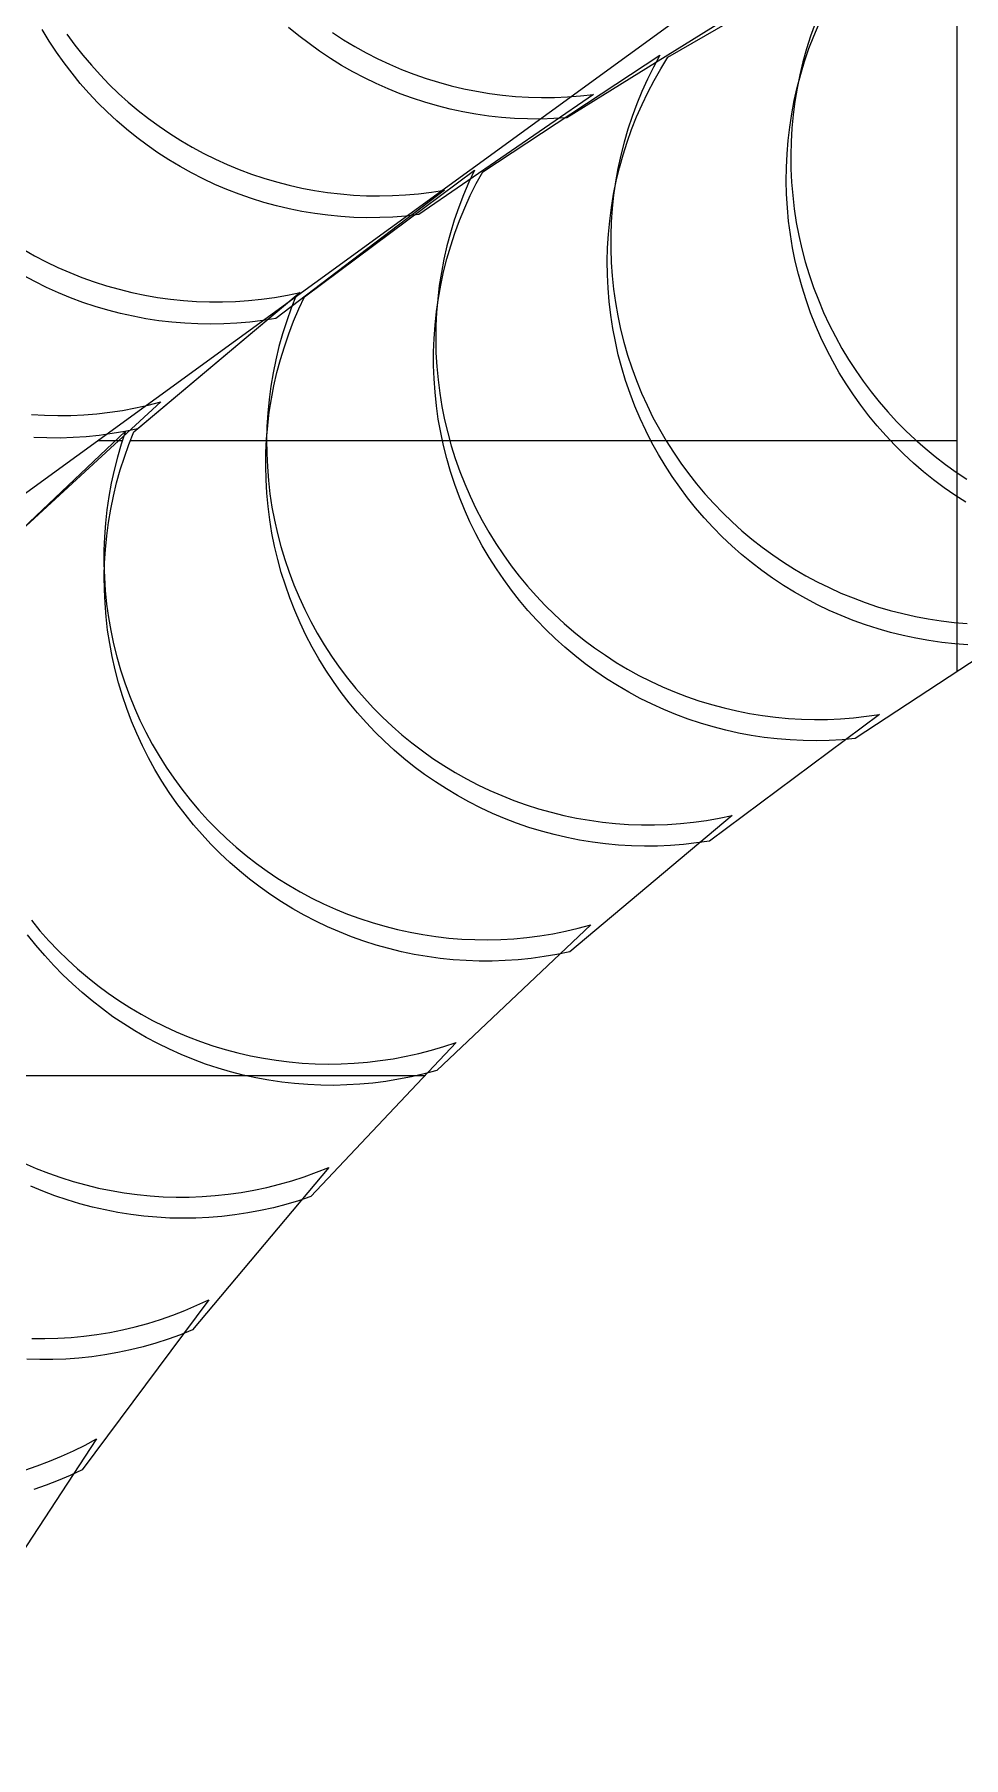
# Model space of a CAD drawing. Header units: metres. Extents: x -10.4 to 10.4, y -10.4 to 10.4.
# Drawn here: x -5.914 to -3.722, y 3.633 to 7.696 of the extents above; entities that cross this region are included whole.
import ezdxf

# ---------------------------------------------------------------- set-up
doc = ezdxf.new("R2010")
doc.units = ezdxf.units.M
for name, color, linetype in [('OBSERVED_CIRCULAR_SCAN', 3, 'Continuous'), ('SCAN_FOOTPRINTS', 5, 'Continuous'), ('TANK_BOUNDARY', 7, 'Continuous')]:
    doc.layers.add(name, color=color, linetype=linetype)

msp = doc.modelspace()

# ---------------------------------------------------------------- linework, layer by layer
at = {"layer": 'OBSERVED_CIRCULAR_SCAN'}
for p, q in [((-2.872, 8.8392), (-7.5191, 5.4629)), ((-3.7364, 6.1937), (-3.7364, 8.2112)), ((-5.7064, 6.7376), (-5.7646, 6.7376)), ((-3.7364, 6.7376), (-5.6876, 6.7376)), ((-4.993, 5.2403), (-7.0887, 5.2403))]:
    msp.add_line(p, q, dxfattribs=at)
at = {"layer": 'SCAN_FOOTPRINTS'}
for points in [[(-3.7116, 6.2568), (-3.7423, 6.259), (-3.773, 6.2623), (-3.8035, 6.2666), (-3.8338, 6.272), (-3.8639, 6.2784), (-3.8938, 6.2858), (-3.9234, 6.2942), (-3.9527, 6.3036), (-3.9817, 6.3141), (-4.0103, 6.3255), (-4.0385, 6.3379), (-4.0662, 6.3512), (-4.0935, 6.3655), (-4.1203, 6.3807), (-4.1465, 6.3969), (-4.1722, 6.4139), (-4.1972, 6.4318), (-4.2217, 6.4505), (-4.2455, 6.47), (-4.2686, 6.4904), (-4.291, 6.5115), (-4.3126, 6.5334), (-4.3335, 6.556), (-4.3537, 6.5793), (-4.373, 6.6033), (-4.3914, 6.628), (-4.4091, 6.6532), (-4.4258, 6.6791), (-4.4416, 6.7055), (-4.4571, 6.7333), (-4.4715, 6.7616), (-4.4849, 6.7904), (-4.4972, 6.8197), (-4.5086, 6.8494), (-4.5189, 6.8795), (-4.5281, 6.9099), (-4.5362, 6.9406), (-4.5432, 6.9716), (-4.5492, 7.0028), (-4.554, 7.0343), (-4.5577, 7.0658), (-4.5604, 7.0975), (-4.5618, 7.1293), (-4.5622, 7.161), (-4.5614, 7.1928), (-4.5596, 7.2246), (-4.5566, 7.2562), (-4.5525, 7.2877), (-4.5472, 7.3191), (-4.5409, 7.3502), (-4.5335, 7.3811), (-4.525, 7.4118), (-4.5154, 7.4421), (-4.5047, 7.472), (-4.493, 7.5016), (-4.4803, 7.5307), (-4.4665, 7.5593), (-4.4518, 7.5875), (-4.436, 7.6151), (-4.4193, 7.6421), (-3.9863, 7.8921)], [(-4.2328, 7.7627), (-4.6577, 7.4992), (-4.6577, 7.4992), (-4.6885, 7.4973), (-4.7193, 7.4964), (-4.7501, 7.4966), (-4.7808, 7.4979), (-4.8115, 7.5002), (-4.8421, 7.5035), (-4.8726, 7.5079), (-4.9029, 7.5133), (-4.933, 7.5198), (-4.9629, 7.5273), (-4.9925, 7.5358), (-5.0218, 7.5453), (-5.0507, 7.5558), (-5.0793, 7.5673), (-5.1074, 7.5798), (-5.1352, 7.5932), (-5.1624, 7.6076), (-5.1891, 7.6229), (-5.2153, 7.6391), (-5.2409, 7.6562), (-5.266, 7.6741), (-5.2903, 7.6929), (-5.3141, 7.7125)], [(-3.7165, 6.5928), (-3.7423, 6.6095), (-3.7675, 6.6271), (-3.7922, 6.6456), (-3.8162, 6.6649), (-3.8395, 6.685), (-3.8621, 6.7059), (-3.884, 6.7276), (-3.9051, 6.75), (-3.9255, 6.7731), (-3.945, 6.7969), (-3.9637, 6.8214), (-3.9816, 6.8464), (-3.9986, 6.8721), (-4.0147, 6.8983), (-4.03, 6.9251), (-4.0442, 6.9524), (-4.058, 6.981), (-4.0707, 7.0102), (-4.0825, 7.0397), (-4.0931, 7.0697), (-4.1027, 7.1), (-4.1112, 7.1306), (-4.1186, 7.1615), (-4.125, 7.1926), (-4.1302, 7.224), (-4.1343, 7.2555), (-4.1373, 7.2872), (-4.1392, 7.3189), (-4.14, 7.3507), (-4.1396, 7.3824), (-4.1381, 7.4142), (-4.1355, 7.4459), (-4.1318, 7.4774), (-4.1269, 7.5089), (-4.121, 7.5401), (-4.114, 7.5711), (-4.1058, 7.6018), (-4.0966, 7.6322), (-4.0864, 7.6623), (-4.075, 7.692), (-4.0626, 7.7213)], [(-4.0717, 7.722), (-4.0824, 7.6921), (-4.0919, 7.6618), (-4.1005, 7.6311), (-4.1079, 7.6002), (-4.1142, 7.5691), (-4.1194, 7.5377), (-4.1236, 7.5062), (-4.1266, 7.4746), (-4.1284, 7.4428), (-4.1292, 7.411), (-4.1288, 7.3793), (-4.1273, 7.3475), (-4.1247, 7.3158), (-4.121, 7.2843), (-4.1162, 7.2528), (-4.1102, 7.2216), (-4.1032, 7.1906), (-4.0951, 7.1599), (-4.0858, 7.1295), (-4.0756, 7.0994), (-4.0642, 7.0697), (-4.0519, 7.0404), (-4.0385, 7.0116), (-4.024, 6.9833), (-4.0086, 6.9555), (-3.9928, 6.9291), (-3.976, 6.9032), (-3.9584, 6.878), (-3.9399, 6.8533), (-3.9206, 6.8293), (-3.9005, 6.806), (-3.8796, 6.7834), (-3.858, 6.7615), (-3.8356, 6.7404), (-3.8125, 6.72), (-3.7887, 6.7005), (-3.7642, 6.6818), (-3.7392, 6.6639), (-3.7135, 6.6469)], [(-5.8373, 7.6965), (-5.8185, 7.6708), (-5.7995, 7.6466), (-5.7796, 7.6231), (-5.759, 7.6002), (-5.7376, 7.5781), (-5.7154, 7.5568), (-5.6925, 7.5361), (-5.669, 7.5163), (-5.6447, 7.4973), (-5.6198, 7.4792), (-5.5944, 7.4619), (-5.5683, 7.4455), (-5.5417, 7.43), (-5.5146, 7.4154), (-5.487, 7.4018), (-5.4589, 7.3891), (-5.4305, 7.3773), (-5.4016, 7.3666), (-5.3724, 7.3568), (-5.3429, 7.3481), (-5.3131, 7.3403), (-5.283, 7.3336), (-5.2527, 7.3279), (-5.2223, 7.3233), (-5.1917, 7.3197), (-5.161, 7.3171), (-5.1303, 7.3156), (-5.0995, 7.3152), (-5.0687, 7.3158), (-5.038, 7.3175), (-5.0073, 7.3202), (-4.9767, 7.3239), (-4.9463, 7.3287), (-5.3445, 7.0263), (-5.3445, 7.0263), (-5.3749, 7.0215), (-5.4055, 7.0177), (-5.4361, 7.015), (-5.4669, 7.0134), (-5.4977, 7.0128), (-5.5285, 7.0132), (-5.5592, 7.0147), (-5.5899, 7.0173), (-5.6205, 7.0209), (-5.6509, 7.0255), (-5.6812, 7.0312), (-5.7112, 7.0379), (-5.741, 7.0456), (-5.7706, 7.0544), (-5.7998, 7.0641), (-5.8286, 7.0749), (-5.8571, 7.0866), (-5.8851, 7.0993), (-5.9127, 7.113), (-5.9399, 7.1276)], [(-5.2105, 7.7002), (-5.1846, 7.6834), (-5.1582, 7.6676), (-5.1313, 7.6526), (-5.1039, 7.6386), (-5.076, 7.6255), (-5.0477, 7.6134), (-5.019, 7.6023), (-4.9899, 7.5922), (-4.9605, 7.583), (-4.9308, 7.5749), (-4.9008, 7.5678), (-4.8706, 7.5617), (-4.8403, 7.5567), (-4.8097, 7.5527), (-4.7791, 7.5497), (-4.7483, 7.5478), (-4.7176, 7.547), (-4.6868, 7.5472), (-4.656, 7.5485), (-4.6253, 7.5508), (-4.5947, 7.5541), (-5.0067, 7.2709), (-5.0067, 7.2709), (-5.0373, 7.2675), (-5.068, 7.2652), (-5.0988, 7.2639), (-5.1296, 7.2637), (-5.1604, 7.2646), (-5.1911, 7.2665), (-5.2217, 7.2694), (-5.2523, 7.2734), (-5.2826, 7.2785), (-5.3128, 7.2845), (-5.3428, 7.2916), (-5.3725, 7.2998), (-5.4019, 7.3089), (-5.431, 7.319), (-5.4597, 7.3302), (-5.488, 7.3423), (-5.5159, 7.3553), (-5.5433, 7.3693), (-5.5702, 7.3843), (-5.5966, 7.4001), (-5.6225, 7.4169), (-5.6477, 7.4345), (-5.6724, 7.453), (-5.6964, 7.4723), (-5.7197, 7.4924), (-5.7423, 7.5133), (-5.7642, 7.5349), (-5.7853, 7.5573), (-5.8057, 7.5804), (-5.8252, 7.6042), (-5.8439, 7.6287), (-5.8618, 7.6538), (-5.8794, 7.6803), (-5.896, 7.7074)], [(-3.5592, 6.3102), (-3.977, 6.0355), (-3.977, 6.0355), (-4.0076, 6.0327), (-4.0384, 6.0311), (-4.0692, 6.0304), (-4.0999, 6.0309), (-4.1307, 6.0323), (-4.1614, 6.0349), (-4.192, 6.0384), (-4.2224, 6.0431), (-4.2527, 6.0487), (-4.2827, 6.0554), (-4.3126, 6.0631), (-4.3421, 6.0719), (-4.3713, 6.0816), (-4.4002, 6.0924), (-4.4286, 6.1041), (-4.4567, 6.1167), (-4.4843, 6.1304), (-4.5114, 6.1449), (-4.538, 6.1604), (-4.5641, 6.1768), (-4.5896, 6.1941), (-4.6145, 6.2122), (-4.6387, 6.2312), (-4.6623, 6.251), (-4.6852, 6.2716), (-4.7074, 6.293), (-4.7288, 6.3151), (-4.7495, 6.3379), (-4.7694, 6.3614), (-4.7884, 6.3856), (-4.8067, 6.4104), (-4.824, 6.4359), (-4.841, 6.4627), (-4.8571, 6.4902), (-4.8721, 6.5182), (-4.8862, 6.5467), (-4.8992, 6.5757), (-4.9112, 6.6051), (-4.9222, 6.6349), (-4.9321, 6.6651), (-4.9409, 6.6957), (-4.9487, 6.7265), (-4.9553, 6.7576), (-4.9609, 6.7889), (-4.9653, 6.8203), (-4.9687, 6.852), (-4.9709, 6.8837), (-4.972, 6.9154), (-4.9719, 6.9472), (-4.9708, 6.979), (-4.9685, 7.0107), (-4.9651, 7.0423), (-4.9606, 7.0738), (-4.955, 7.105), (-4.9483, 7.1361), (-4.9405, 7.1669), (-4.9316, 7.1974), (-4.9216, 7.2276), (-4.9106, 7.2574), (-4.8985, 7.2868), (-4.8854, 7.3158), (-4.8713, 7.3443), (-4.8562, 7.3722), (-4.4384, 7.647), (-4.4384, 7.647), (-4.4535, 7.619), (-4.4677, 7.5906), (-4.4808, 7.5616), (-4.4928, 7.5322), (-4.5038, 7.5024), (-4.5138, 7.4722), (-4.5227, 7.4417), (-4.5305, 7.4109), (-4.5372, 7.3798), (-4.5428, 7.3485), (-4.5474, 7.317), (-4.5508, 7.2854), (-4.553, 7.2537), (-4.5542, 7.222), (-4.5542, 7.1902), (-4.5531, 7.1584), (-4.5509, 7.1267), (-4.5476, 7.0951), (-4.5431, 7.0636), (-4.5376, 7.0323), (-4.5309, 7.0012), (-4.5232, 6.9704), (-4.5143, 6.9399), (-4.5044, 6.9097), (-4.4935, 6.8798), (-4.4815, 6.8504), (-4.4684, 6.8214), (-4.4544, 6.7929), (-4.4393, 6.7649), (-4.4233, 6.7375), (-4.4063, 6.7106), (-4.3889, 6.6852), (-4.3707, 6.6604), (-4.3516, 6.6362), (-4.3318, 6.6127), (-4.3111, 6.5898), (-4.2897, 6.5677), (-4.2675, 6.5464), (-4.2446, 6.5258), (-4.221, 6.506), (-4.1968, 6.487), (-4.1719, 6.4689), (-4.1464, 6.4516), (-4.1203, 6.4352), (-4.0937, 6.4197), (-4.0666, 6.4051), (-4.039, 6.3915), (-4.0109, 6.3788), (-3.9824, 6.3671), (-3.9536, 6.3564), (-3.9243, 6.3466), (-3.8948, 6.3379), (-3.865, 6.3302), (-3.8349, 6.3235), (-3.8047, 6.3178), (-3.7742, 6.3132), (-3.7437, 6.3096), (-3.713, 6.3071)], [(-5.9405, 7.1894), (-5.9137, 7.1742), (-5.8864, 7.16), (-5.8586, 7.1467), (-5.8304, 7.1344), (-5.8018, 7.123), (-5.7728, 7.1126), (-5.7435, 7.1033), (-5.7138, 7.0949), (-5.6839, 7.0875), (-5.6538, 7.0812), (-5.6234, 7.0759), (-5.5929, 7.0717), (-5.5623, 7.0685), (-5.5316, 7.0663), (-5.5008, 7.0652), (-5.47, 7.0652), (-5.4393, 7.0662), (-5.4085, 7.0683), (-5.3779, 7.0714), (-5.3474, 7.0755), (-5.317, 7.0807), (-5.2869, 7.087), (-5.6703, 6.7661), (-5.6703, 6.7661), (-5.7005, 6.7598), (-5.7308, 6.7546), (-5.7613, 6.7505), (-5.792, 6.7474), (-5.8227, 6.7453), (-5.8535, 6.7443), (-5.8843, 6.7444), (-5.915, 6.7455)], [(-5.9207, 6.7997), (-5.8899, 6.7979), (-5.8591, 6.7972), (-5.8283, 6.7976), (-5.7976, 6.799), (-5.7669, 6.8015), (-5.7363, 6.805), (-5.7058, 6.8095), (-5.6756, 6.8151), (-5.6455, 6.8217), (-5.6157, 6.8294), (-5.9835, 6.4907)], [(-6.0626, 6.417), (-5.6989, 6.7601), (-5.6989, 6.7601), (-5.7089, 6.7299), (-5.7179, 6.6994), (-5.7257, 6.6686), (-5.7325, 6.6376), (-5.7382, 6.6063), (-5.7428, 6.5749), (-5.7462, 6.5433), (-5.7486, 6.5116), (-5.7498, 6.4798), (-5.7499, 6.448), (-5.7489, 6.4162), (-5.7467, 6.3845), (-5.7435, 6.3529), (-5.7391, 6.3214), (-5.7336, 6.2901), (-5.727, 6.259), (-5.7193, 6.2282), (-5.7105, 6.1976), (-5.7007, 6.1674), (-5.6898, 6.1375), (-5.6778, 6.1081), (-5.6649, 6.0791), (-5.6509, 6.0505), (-5.6359, 6.0225), (-5.6199, 5.995), (-5.6029, 5.9681), (-5.5851, 5.9419), (-5.5663, 5.9162), (-5.5466, 5.8913), (-5.526, 5.867), (-5.5046, 5.8435), (-5.4831, 5.8215), (-5.4609, 5.8002), (-5.4379, 5.7797), (-5.4142, 5.76), (-5.3899, 5.7411), (-5.365, 5.723), (-5.3394, 5.7059), (-5.3133, 5.6896), (-5.2866, 5.6742), (-5.2594, 5.6597), (-5.2318, 5.6461), (-5.2037, 5.6336), (-5.1752, 5.6219), (-5.1463, 5.6113), (-5.117, 5.6017), (-5.0875, 5.593), (-5.0576, 5.5854), (-5.0276, 5.5788), (-4.9973, 5.5733), (-4.9668, 5.5688), (-4.9362, 5.5653), (-4.9055, 5.5629), (-4.8747, 5.5615), (-4.844, 5.5612), (-4.8132, 5.5619), (-4.7824, 5.5637), (-4.7518, 5.5665), (-4.7212, 5.5704), (-4.6908, 5.5753), (-4.6606, 5.5813), (-4.6306, 5.5883), (-4.6009, 5.5963), (-4.9646, 5.2532), (-4.9646, 5.2532), (-4.9943, 5.2452), (-5.0243, 5.2382), (-5.0545, 5.2322), (-5.0849, 5.2273), (-5.1155, 5.2234), (-5.1461, 5.2206), (-5.1769, 5.2188), (-5.2076, 5.218), (-5.2384, 5.2184), (-5.2692, 5.2197), (-5.2999, 5.2222), (-5.3305, 5.2256), (-5.3609, 5.2302), (-5.3912, 5.2357), (-5.4213, 5.2423), (-5.4512, 5.2499), (-5.4807, 5.2586), (-5.51, 5.2682), (-5.5389, 5.2788), (-5.5674, 5.2904), (-5.5955, 5.303), (-5.6231, 5.3166), (-5.6503, 5.331), (-5.677, 5.3464), (-5.7031, 5.3627), (-5.7287, 5.3799), (-5.7536, 5.398), (-5.7779, 5.4169), (-5.8016, 5.4366), (-5.8245, 5.4571), (-5.8468, 5.4784), (-5.8683, 5.5004), (-5.8897, 5.5239), (-5.9103, 5.5482), (-5.93, 5.5731)], [(-5.9211, 5.6071), (-5.9009, 5.5826), (-5.8797, 5.5588), (-5.8578, 5.5358), (-5.8351, 5.5136), (-5.8123, 5.4928), (-5.7889, 5.4729), (-5.7647, 5.4537), (-5.74, 5.4354), (-5.7146, 5.418), (-5.6887, 5.4014), (-5.6621, 5.3857), (-5.6351, 5.371), (-5.6076, 5.3572), (-5.5796, 5.3443), (-5.5512, 5.3324), (-5.5224, 5.3215), (-5.4933, 5.3115), (-5.4638, 5.3026), (-5.4341, 5.2947), (-5.4041, 5.2878), (-5.3738, 5.2819), (-5.3434, 5.2771), (-5.3129, 5.2733), (-5.2822, 5.2705), (-5.2514, 5.2689), (-5.2207, 5.2682), (-5.1899, 5.2686), (-5.1591, 5.2701), (-5.1284, 5.2726), (-5.0978, 5.2762), (-5.0674, 5.2808), (-5.0371, 5.2865), (-5.0071, 5.2931), (-4.9773, 5.3009), (-4.9477, 5.3096), (-4.9185, 5.3193), (-5.2616, 4.9556), (-5.2616, 4.9556), (-5.2908, 4.9459), (-5.3204, 4.9372), (-5.3502, 4.9295), (-5.3802, 4.9228), (-5.4105, 4.9171), (-5.441, 4.9125), (-5.4715, 4.9089), (-5.5022, 4.9064), (-5.533, 4.9049), (-5.5638, 4.9045), (-5.5946, 4.9052), (-5.6253, 4.9069), (-5.656, 4.9096), (-5.6865, 4.9134), (-5.717, 4.9182), (-5.7472, 4.9241), (-5.7772, 4.931), (-5.807, 4.9389), (-5.8364, 4.9478), (-5.8656, 4.9578), (-5.8944, 4.9687), (-5.9228, 4.9806)], [(-5.9379, 5.0343), (-5.9096, 5.0221), (-5.8809, 5.0108), (-5.8519, 5.0006), (-5.8225, 4.9914), (-5.7928, 4.9831), (-5.7629, 4.9759), (-5.7327, 4.9697), (-5.7024, 4.9646), (-5.6719, 4.9605), (-5.6412, 4.9574), (-5.6105, 4.9554), (-5.5797, 4.9545), (-5.5489, 4.9546), (-5.5181, 4.9558), (-5.4874, 4.958), (-5.4568, 4.9612), (-5.4263, 4.9655), (-5.396, 4.9709), (-5.3659, 4.9772), (-5.336, 4.9846), (-5.3064, 4.9931), (-5.2771, 5.0025), (-5.2481, 5.0129), (-5.2195, 5.0243), (-5.5409, 4.6413), (-5.5409, 4.6413), (-5.5695, 4.6299), (-5.5984, 4.6195), (-5.6278, 4.61), (-5.6574, 4.6016), (-5.6873, 4.5942), (-5.7174, 4.5878), (-5.7477, 4.5825), (-5.7782, 4.5782), (-5.8088, 4.5749), (-5.8395, 4.5727), (-5.8703, 4.5716), (-5.9011, 4.5715), (-5.9319, 4.5724)], [(-5.9199, 4.6211), (-5.8891, 4.6208), (-5.8584, 4.6217), (-5.8276, 4.6236), (-5.797, 4.6265), (-5.7664, 4.6305), (-5.7361, 4.6355), (-5.7059, 4.6416), (-5.6759, 4.6487), (-5.6462, 4.6568), (-5.6168, 4.6659), (-5.5877, 4.6761), (-5.559, 4.6872), (-5.5307, 4.6993), (-5.5028, 4.7123), (-5.8014, 4.3113), (-5.8014, 4.3113), (-5.8293, 4.2982), (-5.8576, 4.2861), (-5.8863, 4.275), (-5.9154, 4.2649)], [(-5.9366, 4.3108), (-5.9074, 4.3206), (-5.8786, 4.3315), (-5.8501, 4.3433), (-5.8221, 4.356), (-5.7946, 4.3698), (-5.7675, 4.3844), (-6.0422, 3.9667)]]:
    msp.add_lwpolyline(points, dxfattribs=at)
for points in [[(-4.3212, 5.794), (-4.3516, 5.7895), (-4.3822, 5.786), (-4.4129, 5.7836), (-4.4437, 5.7823), (-4.4745, 5.7819), (-4.5053, 5.7827), (-4.536, 5.7845), (-4.5667, 5.7873), (-4.5972, 5.7912), (-4.6276, 5.7962), (-4.6578, 5.8021), (-4.6878, 5.8091), (-4.7175, 5.8172), (-4.747, 5.8262), (-4.7761, 5.8362), (-4.8048, 5.8473), (-4.8332, 5.8593), (-4.8611, 5.8722), (-4.8886, 5.8862), (-4.9155, 5.901), (-4.942, 5.9168), (-4.9679, 5.9334), (-4.9932, 5.951), (-5.0179, 5.9693), (-5.042, 5.9886), (-5.0653, 6.0086), (-5.088, 6.0294), (-5.11, 6.051), (-5.1312, 6.0733), (-5.1516, 6.0964), (-5.1713, 6.1201), (-5.1901, 6.1445), (-5.2086, 6.1703), (-5.2262, 6.1968), (-5.2429, 6.2238), (-5.2586, 6.2515), (-5.2733, 6.2797), (-5.287, 6.3084), (-5.2996, 6.3375), (-5.3113, 6.3671), (-5.3219, 6.397), (-5.3314, 6.4274), (-5.3399, 6.458), (-5.3472, 6.4889), (-5.3535, 6.5201), (-5.3587, 6.5515), (-5.3627, 6.583), (-5.3656, 6.6146), (-5.3675, 6.6464), (-5.3682, 6.6781), (-5.3677, 6.7099), (-5.3662, 6.7417), (-5.3635, 6.7734), (-5.3597, 6.8049), (-5.3548, 6.8363), (-5.3488, 6.8675), (-5.3417, 6.8985), (-5.3335, 6.9292), (-5.3242, 6.9596), (-5.3139, 6.9897), (-5.3025, 7.0194), (-5.2901, 7.0486), (-5.2766, 7.0774), (-4.8755, 7.376), (-4.8755, 7.376), (-4.889, 7.3472), (-4.9014, 7.3179), (-4.9128, 7.2883), (-4.9232, 7.2582), (-4.9325, 7.2278), (-4.9406, 7.1971), (-4.9478, 7.1661), (-4.9538, 7.1349), (-4.9587, 7.1035), (-4.9624, 7.0719), (-4.9651, 7.0403), (-4.9667, 7.0085), (-4.9671, 6.9767), (-4.9664, 6.9449), (-4.9646, 6.9132), (-4.9616, 6.8816), (-4.9576, 6.85), (-4.9524, 6.8187), (-4.9462, 6.7875), (-4.9388, 6.7566), (-4.9303, 6.7259), (-4.9208, 6.6956), (-4.9102, 6.6657), (-4.8986, 6.6361), (-4.8859, 6.6069), (-4.8722, 6.5782), (-4.8575, 6.5501), (-4.8418, 6.5224), (-4.8251, 6.4954), (-4.8075, 6.4689), (-4.789, 6.4431), (-4.7702, 6.4187), (-4.7506, 6.395), (-4.7301, 6.3719), (-4.7089, 6.3496), (-4.687, 6.328), (-4.6643, 6.3072), (-4.6409, 6.2871), (-4.6168, 6.2679), (-4.5921, 6.2495), (-4.5668, 6.232), (-4.5409, 6.2153), (-4.5145, 6.1996), (-4.4875, 6.1847), (-4.46, 6.1708), (-4.4321, 6.1578), (-4.4038, 6.1458), (-4.375, 6.1348), (-4.3459, 6.1248), (-4.3165, 6.1157), (-4.2867, 6.1077), (-4.2567, 6.1007), (-4.2265, 6.0947), (-4.1961, 6.0898), (-4.1656, 6.0859), (-4.1349, 6.0831), (-4.1042, 6.0813), (-4.0734, 6.0805), (-4.0426, 6.0808), (-4.0119, 6.0822), (-3.9812, 6.0846), (-3.9506, 6.0881), (-3.9201, 6.0926), (-4.3212, 5.794)], [(-4.6507, 5.533), (-4.6809, 5.5267), (-4.7112, 5.5214), (-4.7417, 5.5173), (-4.7724, 5.5141), (-4.8031, 5.512), (-4.8339, 5.511), (-4.8647, 5.511), (-4.8954, 5.512), (-4.9262, 5.5141), (-4.9568, 5.5173), (-4.9873, 5.5215), (-5.0176, 5.5267), (-5.0478, 5.533), (-5.0777, 5.5403), (-5.1073, 5.5487), (-5.1367, 5.558), (-5.1657, 5.5683), (-5.1943, 5.5797), (-5.2225, 5.5919), (-5.2503, 5.6052), (-5.2777, 5.6194), (-5.3045, 5.6345), (-5.3308, 5.6506), (-5.3565, 5.6675), (-5.3816, 5.6853), (-5.4061, 5.7039), (-5.43, 5.7234), (-5.4532, 5.7437), (-5.4757, 5.7647), (-5.4974, 5.7865), (-5.5184, 5.8091), (-5.5386, 5.8323), (-5.5586, 5.857), (-5.5777, 5.8824), (-5.5959, 5.9085), (-5.6132, 5.9352), (-5.6295, 5.9624), (-5.6448, 5.9903), (-5.6592, 6.0186), (-5.6725, 6.0475), (-5.6848, 6.0768), (-5.6961, 6.1065), (-5.7063, 6.1366), (-5.7155, 6.167), (-5.7235, 6.1978), (-5.7305, 6.2288), (-5.7364, 6.26), (-5.7412, 6.2915), (-5.7448, 6.323), (-5.7474, 6.3547), (-5.7488, 6.3865), (-5.7491, 6.4183), (-5.7483, 6.45), (-5.7463, 6.4818), (-5.7433, 6.5134), (-5.7391, 6.5449), (-5.7338, 6.5763), (-5.7274, 6.6074), (-5.7199, 6.6383), (-5.7113, 6.6689), (-5.7017, 6.6992), (-5.691, 6.7291), (-5.6792, 6.7586), (-5.2962, 7.08), (-5.2962, 7.08), (-5.3079, 7.0505), (-5.3187, 7.0206), (-5.3283, 6.9903), (-5.3369, 6.9597), (-5.3444, 6.9288), (-5.3508, 6.8976), (-5.3561, 6.8663), (-5.3602, 6.8348), (-5.3633, 6.8032), (-5.3652, 6.7714), (-5.3661, 6.7397), (-5.3658, 6.7079), (-5.3643, 6.6761), (-5.3618, 6.6444), (-5.3581, 6.6129), (-5.3534, 6.5814), (-5.3475, 6.5502), (-5.3405, 6.5192), (-5.3325, 6.4884), (-5.3233, 6.458), (-5.3131, 6.4279), (-5.3018, 6.3982), (-5.2895, 6.3689), (-5.2761, 6.34), (-5.2618, 6.3117), (-5.2464, 6.2838), (-5.2301, 6.2565), (-5.2129, 6.2299), (-5.1946, 6.2038), (-5.1755, 6.1784), (-5.1555, 6.1537), (-5.1353, 6.1305), (-5.1144, 6.1079), (-5.0926, 6.0861), (-5.0702, 6.0651), (-5.047, 6.0448), (-5.0231, 6.0253), (-4.9986, 6.0067), (-4.9735, 5.9889), (-4.9478, 5.972), (-4.9215, 5.9559), (-4.8946, 5.9408), (-4.8673, 5.9266), (-4.8395, 5.9133), (-4.8113, 5.901), (-4.7827, 5.8897), (-4.7537, 5.8794), (-4.7243, 5.8701), (-4.6947, 5.8617), (-4.6648, 5.8544), (-4.6346, 5.8481), (-4.6043, 5.8429), (-4.5738, 5.8387), (-4.5431, 5.8355), (-4.5124, 5.8334), (-4.4816, 5.8323), (-4.4508, 5.8323), (-4.4201, 5.8334), (-4.3893, 5.8355), (-4.3587, 5.8386), (-4.3282, 5.8428), (-4.2979, 5.8481), (-4.2677, 5.8544), (-4.6507, 5.533)]]:
    msp.add_lwpolyline(points, close=True, dxfattribs=at)
at = {"layer": 'TANK_BOUNDARY'}
msp.add_circle((0, 0), 10.4396, dxfattribs=at)

doc.saveas('drawing.dxf')
